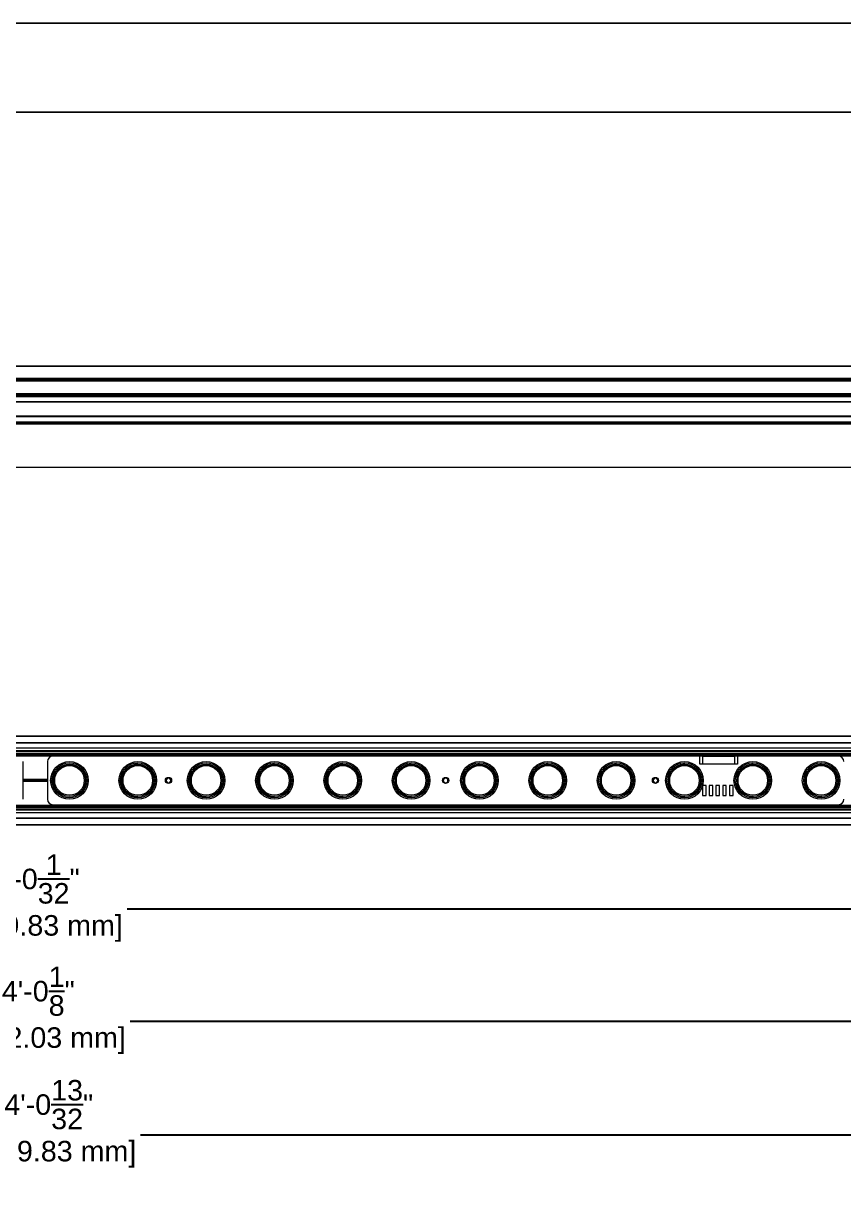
# Model space of a CAD drawing. Header units: inches. Extents: x 0.3 to 62.2, y -4.9 to 14.1.
# Drawn here: x 29.32 to 41.33, y -4.93 to 12.06 of the extents above; entities that cross this region are included whole.
import ezdxf

# ---------------------------------------------------------------- set-up
doc = ezdxf.new("R2010")
doc.units = ezdxf.units.IN
doc.header["$MEASUREMENT"] = 0
doc.layers.get('Defpoints').update_dxf_attribs({"color": 1})
doc.layers.add('Graze 2.0 Int', color=7, linetype='Continuous')
doc.styles.get("Standard").update_dxf_attribs({"font": 'Arial.ttf'})
doc.dimstyles.new('.1 DIM', dxfattribs={"dimscale": 0, "dimtxt": 0.3, "dimasz": 0.3, "dimexe": 0.18, "dimexo": 0.0625, "dimgap": 0.09, "dimtad": 0, "dimtih": 1, "dimtoh": 1, "dimdec": 5, "dimzin": 0, "dimdsep": 46, "dimlunit": 4, "dimtxsty": 'Standard', "dimcen": 0.09, "dimadec": 0, "dimazin": 0, "dimtfac": 1, "dimtdec": 5, "dimtofl": 0, "dimtmove": 0, "dimatfit": 3, "dimfxl": 1, "dimtolj": 1, "dimtzin": 0, "dimarcsym": 0})

# ---------------------------------------------------------------- blocks, each defined once
blk = doc.blocks.new('*D20')
at = {"layer": 'Defpoints', "color": 0, "lineweight": -2, "transparency": 16777216}
for p, q in [((5.486, 0.922), (5.486, -1.08)), ((53.511, 0.922), (53.511, -1.08)), ((5.786, -0.9), (28.156, -0.9)), ((53.211, -0.9), (30.841, -0.9))]:
    blk.add_line(p, q, dxfattribs=at)
at = {"layer": 'Defpoints', "color": 0, "transparency": 16777216}
for p in [(5.486, 0.984), (53.511, 0.984), (53.511, -0.9)]:
    blk.add_point(p, dxfattribs=at)
for points in [[(5.786, -0.85), (5.786, -0.95), (5.486, -0.9)], [(53.211, -0.85), (53.211, -0.95), (53.511, -0.9)]]:
    blk.add_solid(points, dxfattribs=at)
at = {"layer": 'Defpoints', "color": 0, "transparency": 16777216, "char_height": 0.3, "attachment_point": 5}
for s, insert in [('\\A1;4\'-0{\\H1x;\\S1/32;}"', (29.498, -0.457)), ('\\A1;[1219.83 mm]', (29.498, -1.181))]:
    blk.add_mtext(s, dxfattribs=dict(at, insert=insert))
blk = doc.blocks.new('*D21')
at = {"layer": 'Defpoints', "color": 0, "lineweight": -2, "transparency": 16777216}
for p, q in [((5.486, 0.922), (5.486, -2.721)), ((53.598, 0.922), (53.598, -2.721)), ((5.786, -2.541), (28.199, -2.541)), ((53.298, -2.541), (30.884, -2.541))]:
    blk.add_line(p, q, dxfattribs=at)
at = {"layer": 'Defpoints', "color": 0, "transparency": 16777216}
for p in [(5.486, 0.984), (53.598, 0.984), (53.598, -2.541)]:
    blk.add_point(p, dxfattribs=at)
for points in [[(5.786, -2.491), (5.786, -2.591), (5.486, -2.541)], [(53.298, -2.491), (53.298, -2.591), (53.598, -2.541)]]:
    blk.add_solid(points, dxfattribs=at)
at = {"layer": 'Defpoints', "color": 0, "transparency": 16777216, "char_height": 0.3, "attachment_point": 5}
for s, insert in [('\\A1;4\'-0{\\H1x;\\S1/8;}"', (29.542, -2.098)), ('\\A1;[1222.03 mm]', (29.542, -2.822))]:
    blk.add_mtext(s, dxfattribs=dict(at, insert=insert))
blk = doc.blocks.new('*D22')
at = {"layer": 'Defpoints', "color": 0, "lineweight": -2, "transparency": 16777216}
for p, q in [((5.486, 0.922), (5.486, -4.381)), ((53.905, 0.921), (53.905, -4.382)), ((5.786, -4.201), (28.353, -4.202)), ((53.605, -4.202), (31.038, -4.202))]:
    blk.add_line(p, q, dxfattribs=at)
at = {"layer": 'Defpoints', "color": 0, "transparency": 16777216}
for p in [(5.486, 0.984), (53.905, 0.983), (53.905, -4.202)]:
    blk.add_point(p, dxfattribs=at)
for points in [[(5.786, -4.151), (5.786, -4.251), (5.486, -4.201)], [(53.605, -4.152), (53.605, -4.252), (53.905, -4.202)]]:
    blk.add_solid(points, dxfattribs=at)
at = {"layer": 'Defpoints', "color": 0, "transparency": 16777216, "char_height": 0.3, "attachment_point": 5}
for s, insert in [('\\A1;4\'-0{\\H1x;\\S13/32;}"', (29.695, -3.757)), ('\\A1;[1229.83 mm]', (29.695, -4.483))]:
    blk.add_mtext(s, dxfattribs=dict(at, insert=insert))

msp = doc.modelspace()

# ---------------------------------------------------------------- linework, layer by layer
at = {"layer": 'Graze 2.0 Int', "color": 8, "linetype": 'Continuous', "lineweight": 15}
for p, q in [((45.974302, 12.059346), (13.022656, 12.059346)), ((13.022656, 10.760733), (45.974302, 10.760733)), ((46.487119, 6.224117), (12.509838, 6.224117)), ((46.487119, 6.195942), (12.509838, 6.195942))]:
    msp.add_line(p, q, dxfattribs=at)
at = {"layer": 'Graze 2.0 Int', "color": 7, "linetype": 'Continuous', "lineweight": 15}
for p, q in [((45.974301, 12.059356), (13.022658, 12.059356)), ((13.022719, 12.059663), (45.974239, 12.059663)), ((13.022658, 10.760724), (45.974301, 10.760724)), ((45.974239, 10.760416), (13.022719, 10.760416)), ((53.430217, 7.041502), (5.566741, 7.041502)), ((53.430217, 7.038469), (5.566741, 7.038469)), ((5.566741, 6.868111), (53.430217, 6.868111)), ((53.430217, 6.855653), (5.566741, 6.855653)), ((5.566741, 6.838355), (53.430217, 6.838355)), ((53.430217, 6.823091), (5.566741, 6.823091)), ((53.430217, 6.637394), (5.566741, 6.637394)), ((6.887643, 6.631966), (52.109316, 6.631966)), ((6.887643, 6.613516), (52.109316, 6.613516)), ((52.109316, 6.593604), (6.887643, 6.593604)), ((6.887643, 6.526882), (52.109316, 6.526882)), ((52.109316, 6.517449), (6.887643, 6.517449)), ((52.109316, 6.310733), (6.887643, 6.310733)), ((52.109316, 6.302859), (6.887643, 6.302859)), ((12.509838, 6.216243), (46.487119, 6.216243)), ((12.509838, 5.566619), (46.487119, 5.566619)), ((5.566741, 1.633679), (53.430217, 1.633679)), ((53.430217, 1.631656), (5.566741, 1.631656)), ((5.566741, 1.540335), (53.430217, 1.540335)), ((53.430217, 1.528937), (5.566741, 1.528937)), ((53.430217, 1.456509), (5.566741, 1.456509)), ((53.430217, 1.417137), (5.566741, 1.417137)), ((53.430217, 1.409263), (5.566741, 1.409263)), ((53.314072, 1.377766), (5.682888, 1.377766)), ((5.682888, 1.363986), (53.314072, 1.363986)), ((5.682888, 1.352175), (53.314072, 1.352175)), ((5.682888, 1.344301), (53.314072, 1.344301)), ((29.32131, 0.708457), (29.32131, 1.259653)), ((29.67565, 1.259653), (29.67565, 0.708457)), ((39.223147, 1.338395), (29.754392, 1.338395)), ((39.223147, 1.220282), (39.223147, 1.338395)), ((39.774343, 1.220282), (39.223147, 1.220282)), ((39.734971, 1.332489), (39.262518, 1.332489)), ((39.262518, 1.332489), (39.262518, 1.220282)), ((39.734971, 1.220282), (39.734971, 1.332489)), ((39.774343, 1.338395), (39.774343, 1.220282)), ((41.25076, 1.338395), (39.774343, 1.338395)), ((29.67565, 0.997694), (29.32131, 0.997694)), ((29.67565, 0.984055), (29.32131, 0.984055)), ((29.67565, 0.970416), (29.32131, 0.970416)), ((31.413885, 0.984055), (31.402072, 0.984055)), ((31.41679, 0.997694), (31.404177, 0.997694)), ((31.41679, 0.970416), (31.404177, 0.970416)), ((31.490524, 0.997694), (31.47791, 0.997694)), ((31.490524, 0.970416), (31.47791, 0.970416)), ((31.492626, 0.984055), (31.480815, 0.984055)), ((35.46911, 0.984055), (35.457298, 0.984055)), ((35.472016, 0.997694), (35.459402, 0.997694)), ((35.472016, 0.970416), (35.459402, 0.970416)), ((35.545749, 0.997694), (35.533135, 0.997694)), ((35.545749, 0.970416), (35.533135, 0.970416)), ((35.547853, 0.984055), (35.536041, 0.984055)), ((38.540057, 0.984055), (38.528246, 0.984055)), ((38.542962, 0.997694), (38.530349, 0.997694)), ((38.542962, 0.970416), (38.530349, 0.970416)), ((38.616697, 0.997694), (38.604083, 0.997694)), ((38.616697, 0.970416), (38.604083, 0.970416)), ((38.6188, 0.984055), (38.606989, 0.984055)), ((39.26244, 0.905289), (39.26244, 0.764238)), ((39.315176, 0.910982), (39.264071, 0.910982)), ((39.315176, 0.764238), (39.315176, 0.910982)), ((39.413604, 0.910982), (39.360868, 0.910982)), ((39.360868, 0.910982), (39.360868, 0.764238)), ((39.413604, 0.764238), (39.413604, 0.910982)), ((39.512032, 0.910982), (39.459296, 0.910982)), ((39.459296, 0.910982), (39.459296, 0.764238)), ((39.512032, 0.764238), (39.512032, 0.910982)), ((39.61046, 0.910982), (39.557723, 0.910982)), ((39.557723, 0.910982), (39.557723, 0.764238)), ((39.61046, 0.764238), (39.61046, 0.910982)), ((39.708887, 0.910982), (39.656151, 0.910982)), ((39.656151, 0.910982), (39.656151, 0.764238)), ((39.708887, 0.764238), (39.708887, 0.910982)), ((39.26244, 0.764238), (39.315176, 0.764238)), ((39.360868, 0.764238), (39.413604, 0.764238)), ((39.459296, 0.764238), (39.512032, 0.764238)), ((39.557723, 0.764238), (39.61046, 0.764238)), ((39.656151, 0.764238), (39.708887, 0.764238)), ((40.949258, 0.755007), (41.007052, 0.747828)), ((53.430217, 0.558847), (5.566741, 0.558847)), ((53.430217, 0.550973), (5.566741, 0.550973)), ((53.430217, 0.511602), (5.566741, 0.511602)), ((5.682888, 0.623809), (53.314072, 0.623809)), ((5.682888, 0.615935), (53.314072, 0.615935)), ((5.682888, 0.604124), (53.314072, 0.604124)), ((5.682888, 0.590344), (53.314072, 0.590344)), ((29.754392, 0.629715), (41.25076, 0.629715)), ((5.566741, 0.439173), (53.430217, 0.439173)), ((53.430217, 0.427775), (5.566741, 0.427775)), ((5.566741, 0.336455), (53.430217, 0.336455)), ((53.430217, 0.334432), (5.566741, 0.334432))]:
    msp.add_line(p, q, dxfattribs=at)
at = {"layer": 'Graze 2.0 Int', "color": 7, "linetype": 'Continuous', "lineweight": 15, "flags": 128}
for points in [[(30.998517, 1.220281), (30.969305, 1.218419), (30.957027, 1.216539)], [(37.001041, 1.220266), (36.97419, 1.218419), (36.917025, 1.203768)], [(38.001461, 1.220261), (37.975003, 1.218419), (37.927947, 1.207496)], [(39.001881, 1.220255), (38.975817, 1.218419), (38.936536, 1.210014)], [(40.002301, 1.220249), (39.976632, 1.218419), (39.943491, 1.211796)], [(41.002721, 1.220242), (40.977445, 1.218419), (40.949258, 1.213103)], [(30.905801, 0.766953), (30.940166, 0.75525), (30.998913, 0.747828)], [(31.90753, 0.766562), (31.94098, 0.75525), (31.999728, 0.747828)], [(35.902603, 0.770216), (35.944235, 0.75525), (36.002983, 0.747828)], [(36.917025, 0.764342), (36.94505, 0.75525), (37.003796, 0.747828)], [(37.927947, 0.760614), (37.945863, 0.75525), (38.00461, 0.747828)], [(38.936536, 0.758096), (38.946677, 0.75525), (39.005425, 0.747828)], [(39.943491, 0.756314), (39.947492, 0.75525), (40.006238, 0.747828)]]:
    msp.add_lwpolyline(points, dxfattribs=at)
at = {"layer": 'Graze 2.0 Int', "color": 7, "linetype": 'Continuous', "lineweight": 15}
for centre, radius in [((29.998099, 0.984055), 0.275598), ((29.998099, 0.984055), 0.255912), ((29.998099, 0.984055), 0.236227), ((29.998099, 0.984055), 0.234258), ((29.998099, 0.984055), 0.216486), ((30.998125, 0.984055), 0.275598), ((30.998125, 0.984055), 0.255912), ((30.998125, 0.984055), 0.236227), ((30.998125, 0.984055), 0.234258), ((30.998125, 0.984055), 0.216486), ((31.998152, 0.984055), 0.275598), ((31.998152, 0.984055), 0.255912), ((31.998152, 0.984055), 0.236227), ((31.998152, 0.984055), 0.234258), ((31.998152, 0.984055), 0.216486), ((32.998178, 0.984055), 0.275598), ((32.998178, 0.984055), 0.255912), ((32.998178, 0.984055), 0.236227), ((32.998178, 0.984055), 0.234258), ((32.998178, 0.984055), 0.216486), ((33.998205, 0.984055), 0.275598), ((33.998205, 0.984055), 0.255912), ((33.998205, 0.984055), 0.236227), ((33.998205, 0.984055), 0.234258), ((33.998205, 0.984055), 0.216486), ((34.998231, 0.984055), 0.275598), ((34.998231, 0.984055), 0.255912), ((34.998231, 0.984055), 0.236227), ((34.998231, 0.984055), 0.234258), ((34.998231, 0.984055), 0.216486), ((35.998258, 0.984055), 0.275598), ((35.998258, 0.984055), 0.255912), ((35.998258, 0.984055), 0.236227), ((35.998258, 0.984055), 0.234258), ((35.998258, 0.984055), 0.216486), ((36.998284, 0.984055), 0.275598), ((36.998284, 0.984055), 0.255912), ((36.998284, 0.984055), 0.236227), ((36.998284, 0.984055), 0.234258), ((36.998284, 0.984055), 0.216486), ((37.998311, 0.984055), 0.275598), ((37.998311, 0.984055), 0.255912), ((37.998311, 0.984055), 0.236227), ((37.998311, 0.984055), 0.234258), ((37.998311, 0.984055), 0.216486), ((38.998338, 0.984055), 0.275598), ((38.998338, 0.984055), 0.255912), ((38.998338, 0.984055), 0.236227), ((38.998338, 0.984055), 0.234258), ((38.998338, 0.984055), 0.216486), ((39.998364, 0.984055), 0.275598), ((39.998364, 0.984055), 0.255912), ((39.998364, 0.984055), 0.236227), ((39.998364, 0.984055), 0.234258), ((39.998364, 0.984055), 0.216486), ((40.998391, 0.984055), 0.275598), ((40.998391, 0.984055), 0.255912), ((40.998391, 0.984055), 0.236227), ((40.998391, 0.984055), 0.234258), ((40.998391, 0.984055), 0.216486), ((31.44735, 0.984055), 0.045277), ((35.502575, 0.984055), 0.045277), ((38.573523, 0.984055), 0.045277)]:
    msp.add_circle(centre, radius, dxfattribs=at)
for centre, radius, start, end in [((29.754391, 1.259653), 0.078742, 90, 180), ((33.000541, 0.984055), 0.236227, 90.2864975, 146.6070849), ((34.001355, 0.984055), 0.236227, 90.3819747, 128.9809813), ((35.002169, 0.984055), 0.236227, 90.4774666, 120.4143649), ((36.002982, 0.984055), 0.236227, 90.5729695, 115.146267), ((41.25076, 1.259653), 0.078742, 0, 90), ((31.44735, 0.984055), 0.033465, 155.9495194, 180), ((31.44735, 0.984055), 0.033465, 180, 204.0504806), ((31.44735, 0.984055), 0.033465, 24.0504806, 155.9495194), ((31.44735, 0.984055), 0.033465, 204.0504806, 335.9495194), ((31.44735, 0.984055), 0.033465, 0, 24.0504806), ((31.44735, 0.984055), 0.033465, 335.9495194, 0), ((33.000541, 0.984055), 0.236227, 213.3731898, 270), ((35.502575, 0.984055), 0.033465, 155.9495194, 180), ((35.502575, 0.984055), 0.033465, 180, 204.0504806), ((35.502575, 0.984055), 0.033465, 24.0504806, 155.9495194), ((35.502575, 0.984055), 0.033465, 204.0504806, 335.9495194), ((35.502575, 0.984055), 0.033465, 0, 24.0504806), ((35.502575, 0.984055), 0.033465, 335.9495194, 0), ((38.573523, 0.984055), 0.033465, 155.9495194, 180), ((38.573523, 0.984055), 0.033465, 180, 204.0504806), ((38.573523, 0.984055), 0.033465, 24.0504806, 155.9495194), ((38.573523, 0.984055), 0.033465, 204.0504806, 335.9495194), ((38.573523, 0.984055), 0.033465, 0, 24.0504806), ((38.573523, 0.984055), 0.033465, 335.9495194, 0), ((29.754391, 0.708457), 0.078742, 180, 270), ((34.001355, 0.984055), 0.236227, 231.0190331, 270), ((35.002169, 0.984055), 0.236227, 239.5856358, 270), ((41.25076, 0.708457), 0.078742, 270, 0)]:
    msp.add_arc(centre, radius, start, end, dxfattribs=at)

# ---------------------------------------------------------------- dimensions: what is measured, and where the dimension line sits
at = {"layer": 'Defpoints'}
dim = msp.add_aligned_dim(p1=(5.486033, 0.984055), p2=(53.904629, 0.983499), distance=-5.185404, dimstyle='.1 DIM', override={"dimscale": 1, "dimpost": '\\X'}, dxfattribs=at)
dim.commit()
dim.dimension.update_dxf_attribs({"geometry": '*D22', "text_midpoint": (29.695271, -4.201627)})
for base, p2, picture, middle in [((53.5109275, -0.8997016), (53.5109275, 0.984055), '*D20', (29.4984803, -0.8997016)), ((53.597542, -2.54089), (53.597542, 0.984055), '*D21', (29.541788, -2.54089))]:
    dim = msp.add_linear_dim(base=base, p1=(5.486033, 0.984055), p2=p2, dimstyle='.1 DIM', override={"dimscale": 1, "dimpost": '\\X'}, dxfattribs=at)
    dim.commit()
    dim.dimension.update_dxf_attribs({"geometry": picture, "text_midpoint": middle})

doc.saveas('drawing.dxf')
